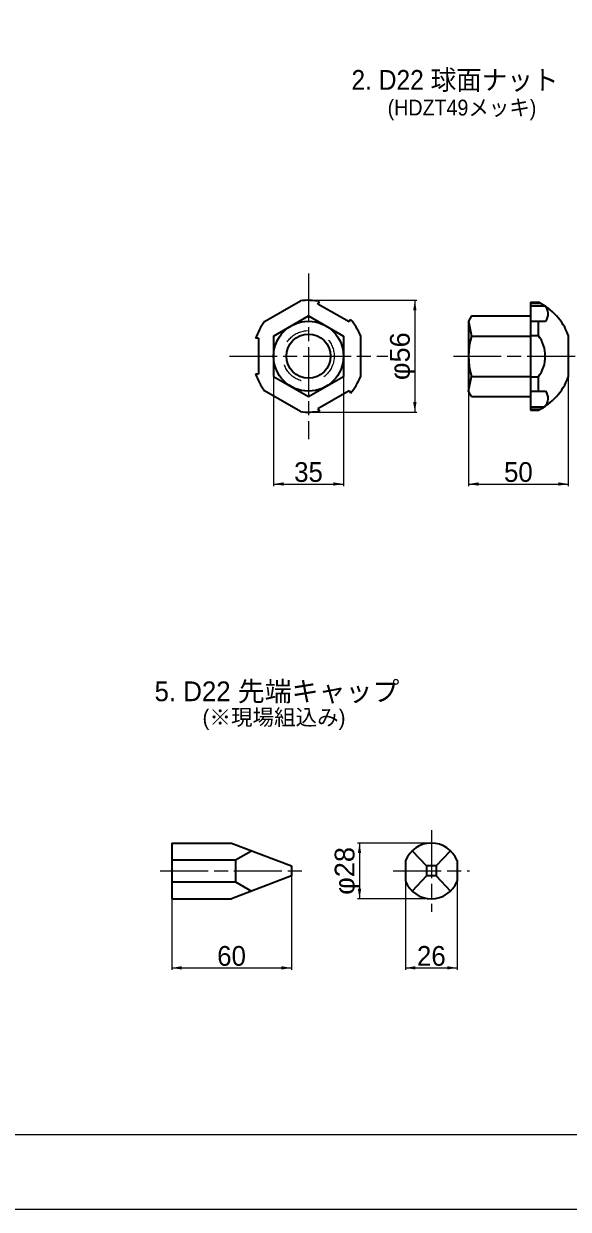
# Model space of a CAD drawing. Units: millimetres at full size, sheet at 1:2. Extents: x 1944 to 3626, y 1339 to 2527.
# Drawn here: x 2483 to 2756, y 1339 to 1933 of the extents above; entities that cross this region are included whole.
import ezdxf
from ezdxf.enums import TextEntityAlignment as Align

# ---------------------------------------------------------------- set-up
doc = ezdxf.new("R2010")
doc.units = ezdxf.units.MM
doc.header["$LTSCALE"] = 2
doc.linetypes.add('CHAIN', pattern=[18.5, 12, -1.5, 3.5, -1.5])
doc.linetypes.add('DASHED_SPACED', pattern=[12, 6, -6])
for name, color, linetype, lineweight in [('1外形線', 7, 'Continuous', 35), ('3隠れ線', 2, 'DASHED_SPACED', 13), ('4中心線', 1, 'CHAIN', 15), ('6寸法線', 4, 'Continuous', 13), ('7 枠・タイトル', 7, 'Continuous', 13), ('Defpoints_2', 7, 'Continuous', 13)]:
    doc.layers.add(name, color=color, linetype=linetype, lineweight=lineweight)
doc.styles.add('ＭＳ Ｐゴシック', font='')
doc.styles.get('ＭＳ Ｐゴシック').set_extended_font_data('MS PGothic')

# ---------------------------------------------------------------- blocks, each defined once
blk = doc.blocks.new('filled_arrow')
at = {"color": 0, "linetype": 'Continuous', "lineweight": -2}
blk.add_solid([(7.5, 1.25), (0, 0), (7.5, -1.25)], dxfattribs=at)

msp = doc.modelspace()

# ---------------------------------------------------------------- linework, layer by layer
at = {"layer": '1外形線'}
for p, q in [((2604.054, 1783.473), (2622.054, 1793.865)), ((2630.76, 1792.303), (2631.517, 1793.614)), ((2646.348, 1783.303), (2630.76, 1792.303)), ((2737.272, 1793.152), (2737.272, 1739.152)), ((2737.272, 1793.152), (2741.272, 1793.152)), ((2737.272, 1792.698), (2742.172, 1792.698)), ((2737.272, 1791.437), (2744.341, 1791.437)), ((2741.272, 1792.698), (2741.272, 1793.152)), ((2608.554, 1776.256), (2626.054, 1786.359)), ((2626.054, 1786.359), (2643.554, 1776.256)), ((2646.348, 1783.303), (2647.106, 1784.614)), ((2707.835, 1786.359), (2706.272, 1783.652)), ((2706.272, 1783.652), (2706.272, 1748.652)), ((2706.272, 1783.652), (2707.835, 1776.256)), ((2707.835, 1786.359), (2737.272, 1786.359)), ((2737.272, 1783.698), (2744.816, 1783.698)), ((2741.272, 1776.545), (2741.272, 1783.698)), ((2608.554, 1776.256), (2608.554, 1756.049)), ((2643.554, 1776.256), (2643.554, 1756.049)), ((2652.054, 1776.545), (2652.054, 1755.76)), ((2707.835, 1776.256), (2737.272, 1776.256)), ((2737.272, 1776.545), (2741.272, 1776.545)), ((2756.272, 1776.721), (2756.272, 1755.583)), ((2601.054, 1775.152), (2599.54, 1775.152)), ((2601.054, 1775.152), (2601.054, 1757.152)), ((2601.054, 1757.152), (2599.54, 1757.152)), ((2608.554, 1756.049), (2626.054, 1745.945)), ((2626.054, 1745.945), (2643.554, 1756.049)), ((2706.272, 1748.652), (2707.835, 1756.049)), ((2707.835, 1756.049), (2737.272, 1756.049)), ((2737.272, 1755.76), (2741.272, 1755.76)), ((2741.272, 1748.607), (2741.272, 1755.76)), ((2622.054, 1738.439), (2604.054, 1748.832)), ((2630.76, 1740.002), (2646.348, 1749.002)), ((2646.348, 1749.002), (2647.106, 1747.69)), ((2707.835, 1745.945), (2706.272, 1748.652)), ((2737.272, 1748.607), (2744.816, 1748.607)), ((2707.835, 1745.945), (2737.272, 1745.945)), ((2737.272, 1740.868), (2744.341, 1740.868)), ((2630.76, 1740.002), (2631.517, 1738.69)), ((2737.272, 1739.607), (2742.172, 1739.607)), ((2737.272, 1739.152), (2741.272, 1739.152)), ((2741.272, 1739.152), (2741.272, 1739.607)), ((2557.468, 1522.228), (2557.468, 1494.328)), ((2557.468, 1522.228), (2587.468, 1522.228)), ((2587.468, 1522.228), (2617.468, 1510.778)), ((2589.468, 1513.778), (2597.468, 1518.411)), ((2678.042, 1518.411), (2685.129, 1510.778)), ((2690.129, 1510.778), (2697.217, 1518.411)), ((2557.468, 1513.778), (2589.468, 1513.778)), ((2589.468, 1513.778), (2589.468, 1502.778)), ((2617.468, 1510.778), (2617.468, 1505.778)), ((2674.679, 1513.464), (2674.679, 1503.091)), ((2690.129, 1510.778), (2685.129, 1510.778)), ((2685.129, 1510.778), (2685.129, 1505.778)), ((2690.129, 1510.778), (2690.129, 1505.778)), ((2700.579, 1513.464), (2700.579, 1503.091)), ((2617.468, 1505.778), (2587.468, 1494.328)), ((2685.129, 1505.778), (2678.042, 1498.144)), ((2690.129, 1505.778), (2685.129, 1505.778)), ((2690.129, 1505.778), (2697.217, 1498.144)), ((2557.468, 1502.778), (2589.468, 1502.778)), ((2589.468, 1502.778), (2597.468, 1498.144)), ((2557.468, 1494.328), (2587.468, 1494.328))]:
    msp.add_line(p, q, dxfattribs=at)
for radius in [17.5, 11.05]:
    msp.add_circle((2626.054, 1766.152), radius, dxfattribs=at)
for centre, radius, start, end in [((2626.054, 1766.152), 28, 78.74934, 98.21321), ((2728.196, 1766.152), 30, 20.62761, 64.15807), ((2740.771, 1787.334), 5.439, 318.04281, 48.97274), ((2626.054, 1766.152), 28, 141.78679, 161.25066), ((2626.054, 1766.152), 28, 21.78679, 41.25066), ((2739.602, 1766.152), 33.335, 162.35654, 197.64346), ((2727.628, 1766.152), 17.151, 322.70509, 37.29491), ((2626.054, 1766.152), 28, 198.74934, 218.21321), ((2626.054, 1766.152), 28, 318.74934, 338.21321), ((2728.196, 1766.152), 30, 295.84193, 339.37239), ((2740.771, 1744.971), 5.439, 311.02726, 41.95719), ((2626.054, 1766.152), 28, 261.78679, 281.25066), ((2687.629, 1508.278), 13.95, 21.82628, 158.17372), ((2687.629, 1508.278), 13.95, 201.82628, 338.17372)]:
    msp.add_arc(centre, radius, start, end, dxfattribs=at)
at = {"layer": '3隠れ線'}
msp.add_circle((2626.054, 1766.152), 12.85, dxfattribs=at)
at = {"layer": '4中心線'}
for p, q in [((2626.054, 1807.652), (2626.054, 1724.652)), ((2586.353, 1766.152), (2665.755, 1766.152)), ((2698.712, 1766.152), (2763.9, 1766.152)), ((2687.629, 1528.719), (2687.629, 1487.836)), ((2551.686, 1508.278), (2624.057, 1508.278)), ((2668.549, 1508.278), (2706.709, 1508.278))]:
    msp.add_line(p, q, dxfattribs=at)
at = {"layer": '6寸法線'}
for p, q in [((2626.117, 1794.152), (2680.36, 1794.152)), ((2679.36, 1794.152), (2679.36, 1738.152)), ((2608.554, 1755.986), (2608.554, 1701.125)), ((2643.554, 1755.986), (2643.554, 1701.125)), ((2756.272, 1755.521), (2756.272, 1701.125)), ((2706.272, 1749.974), (2706.272, 1701.125)), ((2626.117, 1738.152), (2680.36, 1738.152)), ((2608.554, 1702.125), (2643.554, 1702.125)), ((2706.272, 1702.125), (2756.272, 1702.125)), ((2687.567, 1522.228), (2650.629, 1522.228)), ((2651.629, 1522.228), (2651.629, 1494.328)), ((2617.468, 1505.715), (2617.468, 1458.695)), ((2674.679, 1503.029), (2674.679, 1458.695)), ((2700.579, 1503.029), (2700.579, 1458.695)), ((2557.468, 1494.265), (2557.468, 1458.695)), ((2687.567, 1494.328), (2650.629, 1494.328)), ((2557.468, 1459.695), (2617.468, 1459.695)), ((2674.679, 1459.695), (2700.579, 1459.695))]:
    msp.add_line(p, q, dxfattribs=at)
at = {"layer": '7 枠・タイトル'}
msp.add_line((3570.269, 1375.966), (1999.573, 1375.966), dxfattribs=at)
at = {"layer": 'Defpoints_2'}
msp.add_lwpolyline([(1943.921, 1338.742), (3625.921, 1338.742), (3625.921, 2526.742), (1943.921, 2526.742)], close=True, dxfattribs=at)

# ---------------------------------------------------------------- block references
at = {"layer": '6寸法線', "xscale": 0.667, "yscale": 0.667}
for p, rotation in [((2679.36, 1794.152), 270), ((2679.36, 1738.152), 90), ((2643.554, 1702.125), 180), ((2756.272, 1702.125), 180), ((2651.629, 1522.228), 270), ((2651.629, 1494.328), 90), ((2617.468, 1459.695), 180), ((2700.579, 1459.695), 180)]:
    msp.add_blockref('filled_arrow', p, dxfattribs=dict(at, rotation=rotation))
for p in [(2608.554, 1702.125), (2706.272, 1702.125), (2557.468, 1459.695), (2674.679, 1459.695)]:
    msp.add_blockref('filled_arrow', p, dxfattribs=at)

# ---------------------------------------------------------------- texts
at = {"layer": '6寸法線', "style": 'ＭＳ Ｐゴシック', "width": 1.05}
for s, p in [('φ56', (2671.854, 1766.152)), ('φ28', (2644.123, 1508.278))]:
    msp.add_text(s, height=9.897, rotation=90, dxfattribs=at).set_placement(p, align=Align.MIDDLE_CENTER)
at = {"layer": '6寸法線', "style": 'ＭＳ Ｐゴシック'}
for s, p in [('35', (2626.054, 1708.125)), ('50', (2731.272, 1708.125)), ('60', (2587.468, 1465.695)), ('26', (2687.629, 1465.695))]:
    msp.add_text(s, height=9.897, dxfattribs=at).set_placement(p, align=Align.MIDDLE_CENTER)
at = {"layer": '7 枠・タイトル', "style": 'ＭＳ Ｐゴシック', "width": 0.95}
for s, height, p in [('2. D22 球面ナット', 9.897, (2647.599, 1896.677)), ('(HDZT49メッキ)', 7.918, (2665.73, 1884.386))]:
    msp.add_text(s, height=height, dxfattribs=at).set_placement(p, align=Align.BOTTOM_LEFT)
at = {"layer": '7 枠・タイトル', "style": 'ＭＳ Ｐゴシック'}
for s, height, p in [('5. D22 先端キャップ', 9.897, (2548.86, 1590.34)), ('(※現場組込み)', 7.918, (2572.907, 1578.932))]:
    msp.add_text(s, height=height, dxfattribs=at).set_placement(p, align=Align.BOTTOM_LEFT)

doc.saveas('drawing.dxf')
